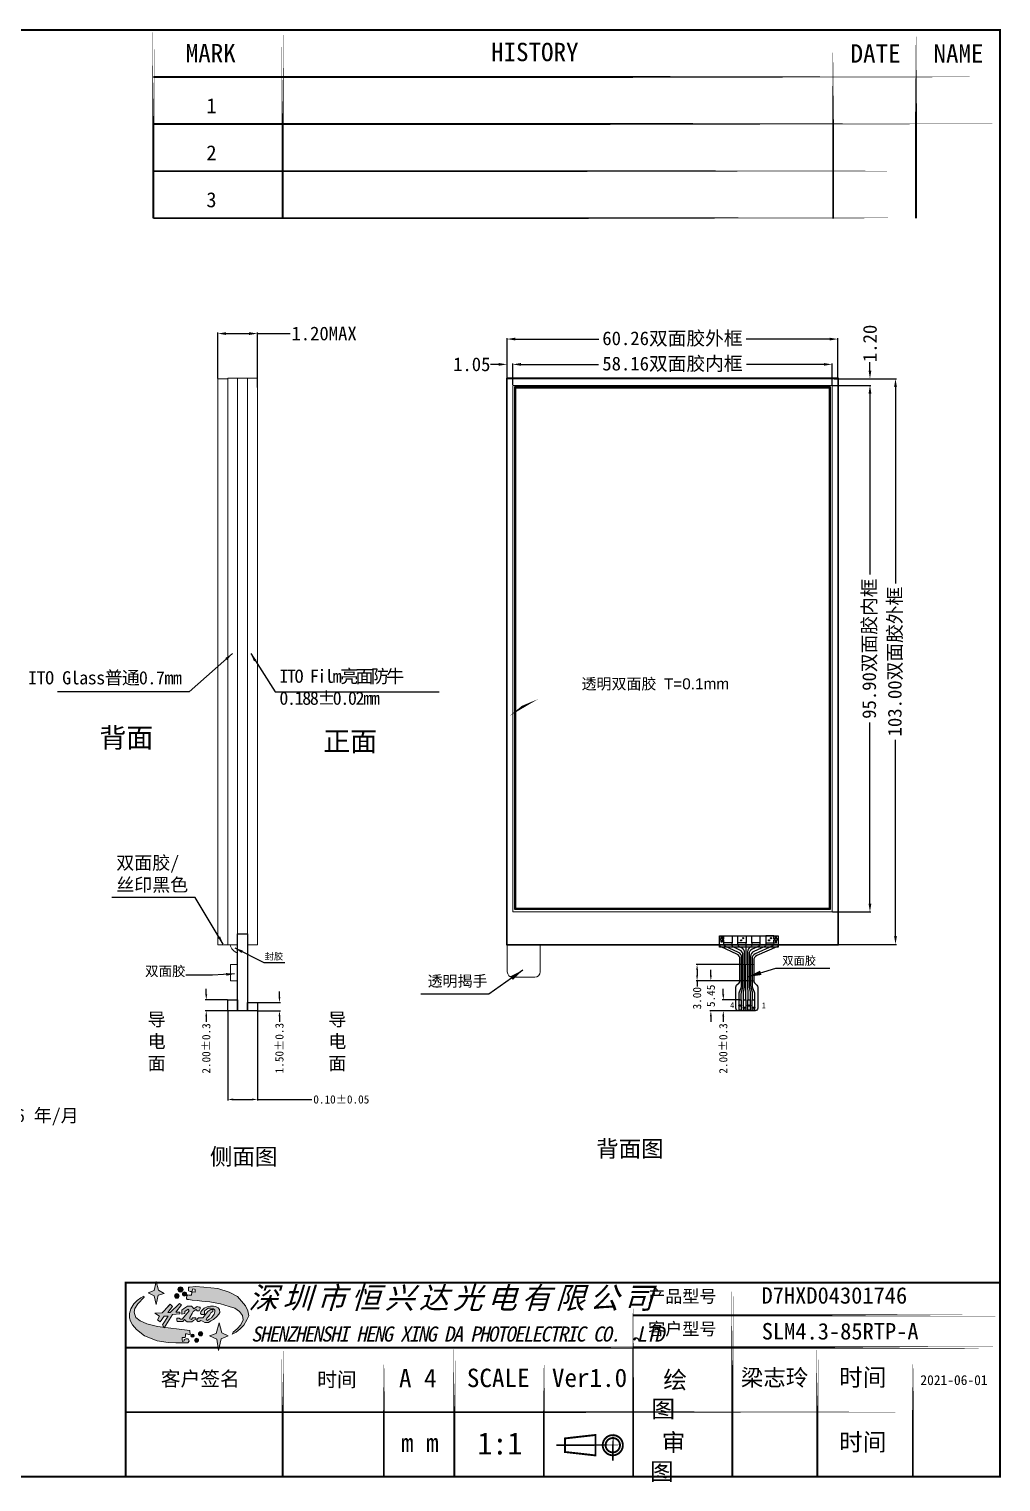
# Model space of a CAD drawing. Header units: millimetres. Extents: x 703 to 1036, y 78 to 342.
# Drawn here: x 858.6 to 1035.6, y 77.8 to 342.3 of the extents above; entities that cross this region are included whole.
import ezdxf
from ezdxf.enums import TextEntityAlignment as Align

# ---------------------------------------------------------------- set-up
doc = ezdxf.new("R2010")
doc.units = ezdxf.units.MM
doc.linetypes.add('DASHED', pattern=[0.75, 0.5, -0.25])
for name, color, linetype in [('acp', 151, 'Continuous'), ('FPC', 56, 'Continuous'), ('ICON', 6, 'Continuous'), ('main', 7, 'Continuous'), ('VA AA', 1, 'DASHED')]:
    doc.layers.add(name, color=color, linetype=linetype)
for name, color, linetype, lineweight in [('DIM', 4, 'Continuous', 13), ('TP外形', 7, 'Continuous', 9), ('双面胶', 2, 'Continuous', 13)]:
    doc.layers.add(name, color=color, linetype=linetype, lineweight=lineweight)
doc.styles.add('0010', font='SimSun.ttf', dxfattribs={"height": 2})
doc.styles.get("Standard").update_dxf_attribs({"font": 'SIMHEI.TTF'})
doc.dimstyles.new('FPC标注', dxfattribs={"dimtxt": 1.5, "dimasz": 1, "dimexe": 0.18, "dimexo": 0.0625, "dimgap": 0.09, "dimtad": 0, "dimzin": 0, "dimdsep": 46, "dimtxsty": 'Standard', "dimcen": 0.09, "dimadec": 0, "dimazin": 0, "dimtfac": 1, "dimtofl": 0, "dimtmove": 0, "dimatfit": 3, "dimfxl": 0, "dimtolj": 1, "dimtzin": 0, "dimarcsym": 0})
doc.dimstyles.new('ISO-25', dxfattribs={"dimtxt": 2.5, "dimasz": 2.5, "dimexe": 1.25, "dimexo": 0.625, "dimtad": 1, "dimtxsty": 'Standard', "dimcen": 2.5, "dimadec": 0, "dimazin": 0, "dimtfac": 1, "dimtmove": 0, "dimatfit": 3, "dimfxl": 0, "dimarcsym": 0})
doc.dimstyles.get("Standard").update_dxf_attribs({"dimtxt": 2.5, "dimasz": 1.5, "dimexe": 0.18, "dimexo": 0.0625, "dimgap": 0.09, "dimtad": 0, "dimzin": 0, "dimdsep": 46, "dimtxsty": 'Standard', "dimcen": 0.09, "dimadec": 0, "dimazin": 0, "dimtfac": 1, "dimtofl": 0, "dimtmove": 0, "dimatfit": 3, "dimfxl": 0, "dimtolj": 1, "dimtzin": 0, "dimarcsym": 0})

# ---------------------------------------------------------------- blocks, each defined once
blk = doc.blocks.new('*D1')
at = {"layer": 'Defpoints', "color": 0}
for p in [(894.79, 163.56), (900.19, 163.56), (900.19, 147.42)]:
    blk.add_point(p, dxfattribs=at)
at = {"layer": 'DIM', "color": 0, "lineweight": -2}
for p, q in [((894.79, 163.5), (894.79, 147.24)), ((900.19, 163.5), (900.19, 147.24)), ((895.79, 147.42), (899.19, 147.42)), ((900.19, 147.42), (910.09, 147.42))]:
    blk.add_line(p, q, dxfattribs=at)
at = {"layer": 'DIM', "color": 0}
for points in [[(895.79, 147.59), (895.79, 147.25), (894.79, 147.42)], [(899.19, 147.59), (899.19, 147.25), (900.19, 147.42)]]:
    blk.add_solid(points, dxfattribs=at)
at = {"layer": 'DIM', "color": 0, "insert": (915.48, 147.42), "char_height": 1.5, "attachment_point": 5}
blk.add_mtext('\\A1;0.10%%P0.05', dxfattribs=at)
blk = doc.blocks.new('*D2')
at = {"layer": 'Defpoints', "color": 0}
for p in [(900.19, 286.89), (892.99, 278.64), (900.19, 277)]:
    blk.add_point(p, dxfattribs=at)
at = {"layer": 'DIM', "color": 0, "lineweight": -2}
for p, q in [((892.99, 278.71), (892.99, 287.07)), ((894.49, 286.89), (898.69, 286.89)), ((900.19, 277.06), (900.19, 287.07)), ((900.19, 286.89), (906.18, 286.89))]:
    blk.add_line(p, q, dxfattribs=at)
at = {"layer": 'DIM', "color": 0}
for points in [[(894.49, 287.14), (894.49, 286.64), (892.99, 286.89)], [(898.69, 287.14), (898.69, 286.64), (900.19, 286.89)]]:
    blk.add_solid(points, dxfattribs=at)
at = {"layer": 'DIM', "color": 0, "insert": (912.34, 286.89), "char_height": 2.5, "attachment_point": 5}
blk.add_mtext('\\A1;1.20MAX', dxfattribs=at)
blk = doc.blocks.new('*D3')
at = {"layer": 'Defpoints', "color": 0}
for p in [(894.79, 165.56), (890.88, 163.56), (894.79, 163.56)]:
    blk.add_point(p, dxfattribs=at)
at = {"layer": 'DIM', "color": 0, "lineweight": -2}
for p, q in [((890.88, 166.56), (890.88, 167.56)), ((894.73, 165.56), (890.7, 165.56)), ((894.73, 163.56), (890.7, 163.56)), ((890.88, 162.56), (890.88, 161.56))]:
    blk.add_line(p, q, dxfattribs=at)
at = {"layer": 'DIM', "color": 0}
for points in [[(890.71, 166.56), (891.05, 166.56), (890.88, 165.56)], [(890.71, 162.56), (891.05, 162.56), (890.88, 163.56)]]:
    blk.add_solid(points, dxfattribs=at)
at = {"layer": 'DIM', "color": 0, "insert": (890.88, 156.71), "char_height": 1.5, "attachment_point": 5, "rotation": 90}
blk.add_mtext('\\A1;2.00%%P0.3', dxfattribs=at)
blk = doc.blocks.new('*D4')
at = {"layer": 'Defpoints', "color": 0}
for p in [(900.19, 165.06), (900.19, 163.56), (904.21, 163.56)]:
    blk.add_point(p, dxfattribs=at)
at = {"layer": 'DIM', "color": 0, "lineweight": -2}
for p, q in [((904.21, 166.06), (904.21, 167.06)), ((900.26, 165.06), (904.39, 165.06)), ((900.26, 163.56), (904.39, 163.56)), ((904.21, 162.56), (904.21, 161.56))]:
    blk.add_line(p, q, dxfattribs=at)
at = {"layer": 'DIM', "color": 0}
for points in [[(904.05, 166.06), (904.38, 166.06), (904.21, 165.06)], [(904.05, 162.56), (904.38, 162.56), (904.21, 163.56)]]:
    blk.add_solid(points, dxfattribs=at)
at = {"layer": 'DIM', "color": 0, "insert": (904.21, 156.77), "char_height": 1.5, "attachment_point": 5, "rotation": 90}
blk.add_mtext('\\A1;1.50%%P0.3', dxfattribs=at)
blk = doc.blocks.new('LOGO')
for points in [[(889.93, 148.26), (889.63, 146.9), (888.7, 146.54), (889.63, 146.08), (889.93, 144.78), (890.25, 146.17), (891.14, 146.42), (890.29, 146.92)], [(888.13, 145.87), (887.16, 144.85), (886.71, 144.13), (886.6, 143.59), (886.71, 143.25), (886.86, 142.79), (887.51, 142.28), (888.53, 141.83), (890.16, 141.44), (895.03, 140.83), (895.08, 140.16), (894.54, 140.29), (894.38, 140.29), (894.38, 140.01), (894.32, 139.73), (894.07, 139.73), (893.86, 139.73), (893.86, 139.43), (893.94, 139.16), (894.17, 139.23), (894.17, 139.44), (894.49, 139.56), (894.81, 139.56), (894.93, 139.21), (894.76, 138.96), (894.29, 138.96), (893.88, 138.93), (892.93, 138.93), (891.77, 138.99), (890.11, 139.25), (888.15, 139.99), (886.93, 140.95), (886.32, 141.7), (886.04, 142.25), (885.88, 142.75), (885.88, 143.41), (886.11, 144.1), (886.55, 144.84), (887.05, 145.36), (887.6, 145.79), (888.05, 146.04)], [(898.07, 145.17), (899.7, 144.84), (901.04, 144.48), (901.87, 144.18), (902.6, 143.69), (903.05, 143.11), (903.14, 142.43), (902.78, 141.67), (902.21, 141.07), (901.6, 140.54), (901.46, 140.27), (902.07, 140.56), (902.67, 141.06), (903.25, 141.64), (903.69, 142.43), (903.98, 143.03), (903.86, 143.82), (903.49, 144.56), (902.28, 145.97), (901.04, 146.62), (899.32, 147.18), (897.18, 147.37), (895.93, 147.5), (895.05, 147.4), (894.85, 147.38), (894.85, 147.16), (894.85, 146.97), (894.85, 146.85), (895.12, 146.71), (895.32, 146.71), (895.38, 146.78), (895.46, 147.02), (895.5, 147.13), (895.77, 147.07), (895.88, 147.04), (895.87, 146.78), (895.87, 146.63), (895.65, 146.66), (895.5, 146.64), (895.32, 146.71), (895.34, 146.5), (895.32, 146.31), (895.28, 146.17), (895.02, 146.17), (894.91, 146.17), (894.76, 146.22), (894.58, 146.05), (894.56, 145.85), (894.56, 145.66), (894.66, 145.54), (894.92, 145.54), (895.42, 145.41), (896.14, 145.39), (896.89, 145.28)], [(892.42, 143.25), (893.54, 143.32), (893.54, 143.62), (892.92, 143.62), (893.76, 144.7), (893.49, 144.9), (892.08, 143.53), (891.71, 143.53), (892.44, 144.46), (892.06, 144.81), (891.36, 144.06), (890.84, 143.49), (889.73, 143.43), (890.46, 142.99), (890.13, 142.45), (890.55, 142.12), (891.13, 143), (891.78, 143), (890.89, 141.66), (891.09, 141.32), (891.21, 141.31)], [(895.05, 142.79), (895.41, 143.41), (895.57, 143.68), (896, 144.01), (896.15, 143.81), (896.45, 143.81), (896.63, 144.11), (896.63, 144.36), (896.45, 144.36), (896.18, 144.46), (895.63, 144.08), (895.44, 144.36), (895.32, 144.52), (894.99, 144.52), (894.71, 144.52), (894.38, 144.29), (894.1, 144.08), (893.84, 143.89), (893.84, 143.57), (893.84, 143.3), (894.28, 143.41), (894.27, 143.7), (894.79, 144.04), (894.94, 143.82), (894.44, 143.21), (893.89, 142.55), (893.63, 142.55), (893.44, 142.7), (893.3, 142.7), (893.09, 142.7), (893.05, 142.41), (893.11, 142.16), (893.33, 142.16), (893.72, 142.16), (893.99, 142.16), (894.25, 142.47), (894.45, 142.3), (894.65, 142.14), (894.9, 142.14), (895.34, 142.14), (895.6, 142.33), (895.94, 142.52), (895.94, 142.74), (895.46, 142.74), (895.28, 142.47), (895.05, 142.61)], [(898.26, 144), (897.81, 143.74), (897.52, 143.37), (897.28, 143.06), (897.04, 142.75), (896.65, 142.75), (896.36, 142.75), (896.24, 142.62), (896.11, 142.48), (896.11, 142.32), (896.25, 142.16), (896.47, 142.16), (896.73, 142.33), (896.99, 142.21), (897.33, 142.05), (897.87, 142.05), (898.25, 142.29), (898.64, 142.51), (899.15, 142.92), (899.43, 143.3), (899.61, 143.55), (899.57, 144), (899.37, 144.23), (898.96, 144.46), (898.63, 144.53), (898.19, 144.53), (897.66, 144.39), (897.21, 144.21), (896.88, 143.83), (896.7, 143.63), (896.66, 143.38), (896.82, 143.22), (897.09, 143.23), (897.27, 143.24), (897.27, 143.57), (897.27, 143.79), (897.57, 144.02), (897.82, 144.21), (898.19, 144.21), (898.62, 144.12), (898.85, 143.88), (898.85, 143.67), (898.75, 143.31), (898.49, 142.95), (898.34, 142.72), (898, 142.52), (897.72, 142.35), (897.52, 142.51), (897.63, 142.68), (897.88, 142.96), (898.09, 143.19), (898.22, 143.51), (898.53, 143.71), (898.53, 143.87), (898.53, 144)], [(899.49, 141.96), (899.07, 140.36), (898.03, 140.02), (899.16, 139.49), (899.41, 137.8), (899.82, 139.57), (900.87, 140.03), (899.88, 140.45)]]:
    blk.add_hatch(color=0).paths.add_polyline_path(points)
h = blk.add_hatch(color=0)
edge = h.paths.add_edge_path()
edge.add_arc((893.07, 146.06), 0.346, 0, 360)
h = blk.add_hatch(color=0)
edge = h.paths.add_edge_path()
edge.add_arc((893.62, 147.04), 0.391, 0, 360)
h = blk.add_hatch(color=0)
edge = h.paths.add_edge_path()
edge.add_arc((894.23, 146.35), 0.321, 0, 360)
h = blk.add_hatch(color=0)
edge = h.paths.add_edge_path()
edge.add_arc((895.47, 140.03), 0.247, 0, 360)
h = blk.add_hatch(color=0)
edge = h.paths.add_edge_path()
edge.add_arc((896.07, 139.34), 0.295, 0, 360)
h = blk.add_hatch(color=0)
edge = h.paths.add_edge_path()
edge.add_arc((896.68, 140.31), 0.319, 0, 360)
at = {"color": 0}
blk.add_line((894.28, 143.41), (893.84, 143.3), dxfattribs=at)
for points in [[(889.93, 148.26), (889.63, 146.9), (888.7, 146.54), (889.63, 146.08), (889.93, 144.78), (890.25, 146.17), (891.14, 146.42), (890.29, 146.92), (889.93, 148.26)], [(888.13, 145.87), (887.16, 144.85), (886.71, 144.13), (886.6, 143.59), (886.71, 143.25), (886.86, 142.79), (887.51, 142.28), (888.53, 141.83), (890.16, 141.44), (895.03, 140.83), (895.08, 140.16), (894.54, 140.29), (894.38, 140.29), (894.38, 140.01), (894.32, 139.73), (894.07, 139.73), (893.86, 139.73), (893.86, 139.43), (893.94, 139.16), (894.17, 139.23), (894.17, 139.44), (894.49, 139.56), (894.81, 139.56), (894.93, 139.21), (894.76, 138.96), (894.29, 138.96), (893.88, 138.93), (892.93, 138.93), (891.77, 138.99), (890.11, 139.25), (888.15, 139.99), (886.93, 140.95), (886.32, 141.7), (886.04, 142.25), (885.88, 142.75), (885.88, 143.41), (886.11, 144.1), (886.55, 144.84), (887.05, 145.36), (887.6, 145.79), (888.05, 146.04), (888.13, 145.87)], [(895.38, 146.78), (895.46, 147.02), (895.5, 147.13), (895.77, 147.07), (895.88, 147.04), (895.87, 146.78), (895.87, 146.63), (895.65, 146.66), (895.5, 146.64), (895.32, 146.71), (895.34, 146.5), (895.32, 146.31), (895.28, 146.17), (895.02, 146.17), (894.91, 146.17), (894.76, 146.22), (894.58, 146.05), (894.56, 145.85), (894.56, 145.66), (894.66, 145.54), (894.92, 145.54), (895.42, 145.41), (896.14, 145.39), (896.89, 145.28), (898.07, 145.17), (899.7, 144.84), (901.04, 144.48), (901.87, 144.18), (902.6, 143.69), (903.05, 143.11), (903.14, 142.43), (902.78, 141.67), (902.21, 141.07), (901.6, 140.54), (901.46, 140.27), (902.07, 140.56), (902.67, 141.06), (903.25, 141.64), (903.69, 142.43), (903.98, 143.03), (903.86, 143.82), (903.49, 144.56), (902.28, 145.97), (901.04, 146.62), (899.32, 147.18), (897.18, 147.37), (895.93, 147.5), (895.05, 147.4), (894.85, 147.38), (894.85, 147.16), (894.85, 146.97), (894.85, 146.85), (895.12, 146.71), (895.32, 146.71), (895.38, 146.78)], [(891.89, 144.62), (890.84, 143.49), (889.73, 143.43), (890.46, 142.99), (890.13, 142.45), (890.55, 142.12), (891.13, 143), (891.78, 143), (890.89, 141.66), (891.15, 141.21), (892.42, 143.25), (893.54, 143.32), (893.54, 143.62), (892.92, 143.62), (893.76, 144.7), (893.49, 144.9), (892.08, 143.53), (891.71, 143.53), (892.44, 144.46), (892.06, 144.81), (891.36, 144.06)], [(894.28, 143.41), (894.27, 143.7), (894.79, 144.04), (894.94, 143.82), (894.44, 143.21), (893.89, 142.55), (893.63, 142.55), (893.44, 142.7), (893.3, 142.7), (893.09, 142.7), (893.05, 142.41), (893.05, 142.41), (893.11, 142.16), (893.33, 142.16), (893.72, 142.16), (893.99, 142.16), (894.25, 142.47), (894.45, 142.3), (894.65, 142.14), (894.9, 142.14), (895.34, 142.14), (895.6, 142.33), (895.94, 142.52), (895.94, 142.74), (895.46, 142.74), (895.28, 142.47), (895.05, 142.61), (895.05, 142.79), (895.41, 143.41), (895.57, 143.68), (896, 144.01), (896.15, 143.81), (896.45, 143.81), (896.63, 144.11), (896.63, 144.36), (896.45, 144.36), (896.18, 144.46), (895.63, 144.08), (895.44, 144.36), (895.32, 144.52), (894.99, 144.52), (894.71, 144.52), (894.38, 144.29), (894.1, 144.08), (893.84, 143.89), (893.84, 143.57), (893.84, 143.3), (893.84, 143.3)], [(898.26, 144), (897.81, 143.74), (897.52, 143.37), (897.28, 143.06), (897.04, 142.75), (897.04, 142.75), (896.65, 142.75), (896.36, 142.75), (896.24, 142.62), (896.11, 142.48), (896.11, 142.32), (896.25, 142.16), (896.47, 142.16), (896.73, 142.33), (896.99, 142.21), (897.33, 142.05), (897.87, 142.05), (898.25, 142.29), (898.64, 142.51), (899.15, 142.92), (899.43, 143.3), (899.61, 143.55), (899.57, 144), (899.37, 144.23), (898.96, 144.46), (898.63, 144.53), (898.19, 144.53), (897.66, 144.39), (897.21, 144.21), (896.88, 143.83), (896.7, 143.63), (896.66, 143.38), (896.82, 143.22), (897.09, 143.23), (897.27, 143.24), (897.27, 143.57), (897.27, 143.79), (897.57, 144.02), (897.82, 144.21), (898.19, 144.21), (898.62, 144.12), (898.85, 143.88), (898.85, 143.67), (898.75, 143.31), (898.49, 142.95), (898.34, 142.72), (898, 142.52), (897.72, 142.35), (897.52, 142.51), (897.63, 142.68), (897.88, 142.96), (898.09, 143.19), (898.22, 143.51), (898.53, 143.71), (898.53, 143.87), (898.53, 144), (898.26, 144)], [(899.49, 141.96), (899.07, 140.36), (898.03, 140.02), (899.16, 139.49), (899.41, 137.8), (899.82, 139.57), (900.87, 140.03), (899.88, 140.45), (899.49, 141.96)]]:
    blk.add_lwpolyline(points, dxfattribs=at)
for centre, radius in [((893.07, 146.06), 0.346), ((893.62, 147.04), 0.391), ((894.23, 146.35), 0.321), ((895.47, 140.03), 0.247), ((896.07, 139.34), 0.295), ((896.68, 140.31), 0.319)]:
    blk.add_circle(centre, radius, dxfattribs=at)
blk = doc.blocks.new('图文框')
at = {"const_width": 0.286}
for points in [[(720.65, 324.49), (997.3, 324.49), (997.3, 104.94), (720.65, 104.94), (720.65, 324.49)], [(868.79, 324.49), (868.79, 295.93)], [(888.4, 324.49), (888.4, 295.93)], [(971.98, 324.49), (971.98, 295.93)], [(984.54, 324.49), (984.54, 295.93)], [(997.3, 317.35), (868.79, 317.35)], [(997.3, 310.21), (868.79, 310.21)], [(997.3, 303.07), (868.79, 303.07)], [(997.3, 295.93), (868.79, 295.93)], [(997.3, 104.94), (864.59, 104.94), (864.59, 134.39), (997.3, 134.39), (997.3, 104.94)], [(941.61, 134.39), (941.61, 104.94)], [(956.67, 134.39), (956.67, 104.94)], [(997.3, 129.45), (941.61, 129.45)], [(997.3, 124.54), (864.59, 124.54)], [(888.4, 124.54), (888.4, 104.94)], [(903.77, 124.54), (903.77, 104.94)], [(914.48, 124.54), (914.48, 104.94)], [(928.05, 124.54), (928.05, 104.94)], [(997.3, 124.57), (941.61, 124.57)], [(969.58, 124.57), (969.58, 104.94)], [(984.07, 124.57), (984.07, 104.94)], [(997.3, 114.75), (864.59, 114.75)], [(935.89, 111.28), (931.25, 110.76), (931.25, 108.7), (935.89, 108.18)], [(938.52, 112.06), (938.52, 107.4)], [(941.11, 109.73), (929.96, 109.73)], [(997.3, 104.94), (868.79, 104.94)]]:
    blk.add_lwpolyline(points, close=True, dxfattribs=at)
for points in [[(997.3, 324.49), (868.79, 324.49)], [(997.3, 310.21), (997.3, 324.49)]]:
    blk.add_lwpolyline(points, close=True)
for points in [[(940.05, 109.73, -1), (936.99, 109.73, -1)], [(939.61, 109.73, -1), (937.43, 109.73, -1)]]:
    blk.add_lwpolyline(points, format="xyb", close=True, dxfattribs=at)
at = {"layer": 'DIM'}
blk.add_blockref('LOGO', (-20.73, -13.68), dxfattribs=at)
for s, height, p in [('MARK', 2.789, (877.49, 320.98)), ('HISTORY', 2.789, (926.68, 321.15)), ('DATE', 2.789, (978.41, 320.93)), ('NAME', 2.789, (991, 320.93)), ('1', 2.28, (877.6, 312.99)), ('2', 2.28, (877.6, 305.85)), ('3', 2.28, (877.6, 298.71)), ('A 4', 2.798, (908.92, 119.91)), ('SCALE', 2.798, (921.13, 119.94)), ('Ver1.0', 2.798, (934.99, 119.94)), ('m m', 2.798, (909.22, 110.11)), ('1:1', 3.357, (921.38, 109.97))]:
    blk.add_text(s, height=height).set_placement(p, align=Align.MIDDLE)
at = {"attachment_point": 1}
for s, insert, char_height, width in [('\\pi-9.9,l9.9,t9.9;{\\fKaiTi_GB2312|b1|i0|c134|p49;\\Q17;\\T1.15;深圳市恒兴达光电有限公司}', (883.21, 133.74), 3.3, 139.5902), ('{\\fSimHei|b0|i0|c134|p2;产品型号}', (943.89, 133.27), 1.9008, 13.8215), ('{\\C0;D7HXD04301746}', (961.1, 133.71), 2.5, 30.5418), ('{\\fSimHei|b0|i0|c134|p2;客户型号}', (943.89, 128.33), 1.9008, 13.8215), ('{\\C0;SLM4.3-85RTP-A}', (961.13, 128.27), 2.5, 30.5418), ('{\\f@SimHei|b0|i0|c134|p49;\\Q13;\\T0.75;\\C0;SHENZHENSHI HENG XING DA PHOTOELECTRIC CO.，LTD}', (883.62, 127.75), 2.3, 93.7363), ('{\\fSimHei|b0|i0|c134|p2;^I绘图}', (944.39, 120.96), 2.64, 8.1545), ('{\\C0;梁志玲}', (957.96, 121.24), 2.5, 17.977), ('{\\fSimSun|b0|i0|c134|p54;时间}', (972.86, 121.35), 2.64, 8.1545), ('{\\fSimHei|b0|i0|c134|p2;客户签名}', (869.9, 120.91), 2.2, 13.8215), ('{\\fSimHei|b0|i0|c134|p2;时间}', (893.65, 120.8), 2.2, 13.8215), ('{\\C0;2021-06-01}', (985.21, 120.36), 1.5, 7.9947), ('^I{\\fSimHei|b0|i0|c134|p2;审图}', (944.15, 111.48), 2.64, 8.1545), ('{\\fSimSun|b0|i0|c134|p54;时间}', (972.86, 111.53), 2.64, 8.1545)]:
    blk.add_mtext(s, dxfattribs=dict(at, insert=insert, char_height=char_height, width=width))
blk = doc.blocks.new('*D24')
at = {"layer": 'Defpoints', "color": 0}
for p in [(1005.93, 285.89), (945.67, 278.66), (1005.93, 278.66)]:
    blk.add_point(p, dxfattribs=at)
at = {"layer": 'DIM', "color": 0, "lineweight": -2}
for p, q in [((945.67, 278.73), (945.67, 286.07)), ((947.17, 285.89), (962.36, 285.89)), ((1004.43, 285.89), (989.23, 285.89)), ((1005.93, 278.73), (1005.93, 286.07))]:
    blk.add_line(p, q, dxfattribs=at)
at = {"layer": 'DIM', "color": 0}
for points in [[(947.17, 286.14), (947.17, 285.64), (945.67, 285.89)], [(1004.43, 286.14), (1004.43, 285.64), (1005.93, 285.89)]]:
    blk.add_solid(points, dxfattribs=at)
at = {"layer": 'DIM', "color": 0, "insert": (975.8, 285.89), "char_height": 2.5, "attachment_point": 5}
blk.add_mtext('\\A1;{\\C4;60.26}双面胶外框', dxfattribs=at)
blk = doc.blocks.new('*D25')
at = {"layer": 'Defpoints', "color": 0}
for p in [(1004.88, 281.28), (946.72, 277.46), (1004.88, 277.46)]:
    blk.add_point(p, dxfattribs=at)
at = {"layer": 'DIM', "color": 0, "lineweight": -2}
for p, q in [((946.72, 277.53), (946.72, 281.46)), ((948.22, 281.28), (962.33, 281.28)), ((1003.38, 281.28), (989.26, 281.28)), ((1004.88, 277.53), (1004.88, 281.46))]:
    blk.add_line(p, q, dxfattribs=at)
at = {"layer": 'DIM', "color": 0}
for points in [[(948.22, 281.53), (948.22, 281.03), (946.72, 281.28)], [(1003.38, 281.53), (1003.38, 281.03), (1004.88, 281.28)]]:
    blk.add_solid(points, dxfattribs=at)
at = {"layer": 'DIM', "color": 0, "insert": (975.8, 281.28), "char_height": 2.5, "attachment_point": 5}
blk.add_mtext('\\A1;58.16双面胶内框', dxfattribs=at)
blk = doc.blocks.new('*D26')
at = {"layer": 'Defpoints', "color": 0}
for p in [(1004.88, 277.46), (1011.77, 277.46), (1004.88, 181.56)]:
    blk.add_point(p, dxfattribs=at)
at = {"layer": 'DIM', "color": 0, "lineweight": -2}
for p, q in [((1004.94, 277.46), (1011.95, 277.46)), ((1011.77, 275.96), (1011.77, 242.99)), ((1011.77, 183.06), (1011.77, 216.04)), ((1004.94, 181.56), (1011.95, 181.56))]:
    blk.add_line(p, q, dxfattribs=at)
at = {"layer": 'DIM', "color": 0}
for points in [[(1011.52, 275.96), (1012.02, 275.96), (1011.77, 277.46)], [(1011.52, 183.06), (1012.02, 183.06), (1011.77, 181.56)]]:
    blk.add_solid(points, dxfattribs=at)
at = {"layer": 'DIM', "color": 0, "insert": (1011.77, 229.51), "char_height": 2.5, "attachment_point": 5, "rotation": 90}
blk.add_mtext('\\A1;95.90双面胶内框', dxfattribs=at)
blk = doc.blocks.new('*D27')
at = {"layer": 'Defpoints', "color": 0}
for p in [(1005.93, 278.66), (1016.43, 278.66), (1005.93, 175.66)]:
    blk.add_point(p, dxfattribs=at)
at = {"layer": 'DIM', "color": 0, "lineweight": -2}
for p, q in [((1005.99, 278.66), (1016.61, 278.66)), ((1016.43, 277.16), (1016.43, 241.4)), ((1016.43, 177.16), (1016.43, 212.93)), ((1005.99, 175.66), (1016.61, 175.66))]:
    blk.add_line(p, q, dxfattribs=at)
at = {"layer": 'DIM', "color": 0}
for points in [[(1016.18, 277.16), (1016.68, 277.16), (1016.43, 278.66)], [(1016.18, 177.16), (1016.68, 177.16), (1016.43, 175.66)]]:
    blk.add_solid(points, dxfattribs=at)
at = {"layer": 'DIM', "color": 0, "insert": (1016.43, 227.16), "char_height": 2.5, "attachment_point": 5, "rotation": 90}
blk.add_mtext('\\A1;103.00双面胶外框', dxfattribs=at)
blk = doc.blocks.new('*D28')
at = {"layer": 'Defpoints', "color": 0}
for p in [(1005.18, 278.66), (1011.78, 278.66), (1004.88, 277.46)]:
    blk.add_point(p, dxfattribs=at)
at = {"layer": 'DIM', "color": 0, "lineweight": -2}
for p, q in [((1011.78, 280.16), (1011.78, 281.66)), ((1005.24, 278.66), (1011.96, 278.66)), ((1004.94, 277.46), (1011.96, 277.46)), ((1011.78, 275.96), (1011.78, 274.46))]:
    blk.add_line(p, q, dxfattribs=at)
at = {"layer": 'DIM', "color": 0}
for points in [[(1011.53, 280.16), (1012.03, 280.16), (1011.78, 278.66)], [(1011.53, 275.96), (1012.03, 275.96), (1011.78, 277.46)]]:
    blk.add_solid(points, dxfattribs=at)
at = {"layer": 'DIM', "color": 0, "insert": (1011.78, 285.1), "char_height": 2.5, "attachment_point": 5, "rotation": 90}
blk.add_mtext('\\A1;1.20', dxfattribs=at)
blk = doc.blocks.new('*D29')
at = {"layer": 'Defpoints', "color": 0}
for p in [(945.67, 281.28), (945.67, 278.66), (946.72, 277.46)]:
    blk.add_point(p, dxfattribs=at)
at = {"layer": 'DIM', "color": 0, "lineweight": -2}
for p, q in [((944.17, 281.28), (942.67, 281.28)), ((945.67, 278.73), (945.67, 281.46)), ((946.72, 277.53), (946.72, 281.46)), ((948.22, 281.28), (949.72, 281.28))]:
    blk.add_line(p, q, dxfattribs=at)
at = {"layer": 'DIM', "color": 0}
for points in [[(944.17, 281.53), (944.17, 281.03), (945.67, 281.28)], [(948.22, 281.53), (948.22, 281.03), (946.72, 281.28)]]:
    blk.add_solid(points, dxfattribs=at)
at = {"layer": 'DIM', "color": 0, "insert": (939.24, 281.28), "char_height": 2.5, "attachment_point": 5}
blk.add_mtext('\\A1;1.05', dxfattribs=at)
blk = doc.blocks.new('*D35')
at = {"layer": 'Defpoints', "color": 0, "linetype": 'ByBlock'}
for p in [(988.15, 165.56), (985.06, 163.56), (988.15, 163.56)]:
    blk.add_point(p, dxfattribs=at)
at = {"layer": 'DIM', "color": 0, "linetype": 'ByBlock', "lineweight": -2}
for p, q in [((985.06, 166.56), (985.06, 167.56)), ((988.08, 165.56), (984.88, 165.56)), ((988.08, 163.56), (984.88, 163.56)), ((985.06, 162.56), (985.06, 161.56))]:
    blk.add_line(p, q, dxfattribs=at)
at = {"layer": 'DIM', "color": 0, "linetype": 'ByBlock'}
for points in [[(984.89, 166.56), (985.23, 166.56), (985.06, 165.56)], [(984.89, 162.56), (985.23, 162.56), (985.06, 163.56)]]:
    blk.add_solid(points, dxfattribs=at)
at = {"layer": 'DIM', "color": 0, "linetype": 'ByBlock', "insert": (985.06, 156.71), "char_height": 1.5, "attachment_point": 5, "rotation": 90}
blk.add_mtext('\\A1;2.00%%P0.3', dxfattribs=at)
blk = doc.blocks.new('*D36')
at = {"layer": 'Defpoints', "color": 0, "linetype": 'ByBlock'}
for p in [(989.5, 169.02), (982.79, 163.56), (989.5, 163.56)]:
    blk.add_point(p, dxfattribs=at)
at = {"layer": 'DIM', "color": 0, "linetype": 'ByBlock', "lineweight": -2}
for p, q in [((982.79, 170.02), (982.79, 171.02)), ((989.43, 169.02), (982.61, 169.02)), ((989.43, 163.56), (982.61, 163.56)), ((982.79, 162.56), (982.79, 161.56))]:
    blk.add_line(p, q, dxfattribs=at)
at = {"layer": 'DIM', "color": 0, "linetype": 'ByBlock'}
for points in [[(982.63, 170.02), (982.96, 170.02), (982.79, 169.02)], [(982.63, 162.56), (982.96, 162.56), (982.79, 163.56)]]:
    blk.add_solid(points, dxfattribs=at)
at = {"layer": 'DIM', "color": 0, "linetype": 'ByBlock', "insert": (982.79, 166.29), "char_height": 1.5, "attachment_point": 5, "rotation": 90}
blk.add_mtext('\\A1;5.45', dxfattribs=at)
blk = doc.blocks.new('*D37')
at = {"layer": 'Defpoints', "color": 0, "linetype": 'ByBlock'}
for p in [(988.65, 172.02), (980.29, 169.02), (988.65, 169.02)]:
    blk.add_point(p, dxfattribs=at)
at = {"layer": 'DIM', "color": 0, "linetype": 'ByBlock', "lineweight": -2}
for p, q in [((988.58, 172.02), (980.11, 172.02)), ((980.29, 171.02), (980.29, 170.02)), ((988.58, 169.02), (980.11, 169.02)), ((980.29, 169.02), (980.29, 168.02))]:
    blk.add_line(p, q, dxfattribs=at)
at = {"layer": 'DIM', "color": 0, "linetype": 'ByBlock'}
for points in [[(980.12, 171.02), (980.45, 171.02), (980.29, 172.02)], [(980.12, 170.02), (980.45, 170.02), (980.29, 169.02)]]:
    blk.add_solid(points, dxfattribs=at)
at = {"layer": 'DIM', "color": 0, "linetype": 'ByBlock', "insert": (980.29, 165.86), "char_height": 1.5, "attachment_point": 5, "rotation": 90}
blk.add_mtext('\\A1;3.00', dxfattribs=at)

msp = doc.modelspace()

# ---------------------------------------------------------------- linework, layer by layer
at = {"layer": 'acp'}
msp.add_lwpolyline([(995.082, 177.215), (995.082, 175.165), (984.362, 175.165), (984.362, 177.215)], close=True, dxfattribs=at)
at = {"layer": 'DIM'}
msp.add_lwpolyline([(946.128, 217.258, 0, 0.6, 0), (949.314, 219.492, 0, 0, 0), (953.84, 221.391, 0, 0, 0), (958.65, 222.31, 0, 0, 0)], format="xyseb", dxfattribs=at)
at = {"layer": 'FPC'}
for p, q in [((994.582, 176.69), (994.582, 177.215)), ((994.582, 175.968), (994.582, 176.49)), ((994.582, 175.968), (994.782, 175.968)), ((994.782, 176.69), (994.782, 177.215)), ((994.782, 175.968), (994.782, 176.49))]:
    msp.add_line(p, q, dxfattribs=at)
for points in [[(896.593, 173.855), (896.593, 177.605), (898.393, 177.605), (898.393, 172.043)], [(994.582, 176.69), (994.282, 176.69), (994.282, 177.215), (992.782, 177.215), (992.782, 175.968), (994.282, 175.968), (994.282, 176.49), (994.582, 176.49)], [(994.782, 176.49), (995.082, 176.49), (995.082, 176.69), (994.782, 176.69)], [(898.393, 172.043), (898.393, 163.565), (896.593, 163.565), (896.593, 173.855)]]:
    msp.add_lwpolyline(points, dxfattribs=at)
for points in [[(984.362, 175.65), (984.362, 177.215), (995.082, 177.215), (995.082, 175.65, -0.2931854), (994.791, 175.196), (991.179, 173.631, 0.2931854), (990.596, 172.722), (990.596, 169.019, 0.1989124), (990.742, 168.666), (991.199, 168.209, -0.1989124), (991.346, 167.855), (991.346, 164.065, -0.4142136), (990.846, 163.565), (987.846, 163.565, -0.4142136), (987.346, 164.065), (987.346, 167.855, -0.1989124), (987.492, 168.209), (987.949, 168.666, 0.1989124), (988.096, 169.019), (988.096, 172.976, 0.2931854), (987.512, 173.885), (984.654, 175.196, -0.2931854)], [(987.946, 164.665), (987.946, 165.565), (988.346, 165.565), (988.346, 164.665, -0.3333333), (988.346, 164.365), (988.346, 163.565), (987.946, 163.565), (987.946, 164.365, -0.3333333)], [(989.146, 163.965), (989.146, 163.565), (988.746, 163.565), (988.746, 163.965, -0.3333333), (988.746, 164.265), (988.746, 165.565), (989.146, 165.565), (989.146, 164.265, -0.3333333)], [(989.546, 164.665), (989.546, 165.565), (989.946, 165.565), (989.946, 164.665, -0.3333333), (989.946, 164.365), (989.946, 163.565), (989.546, 163.565), (989.546, 164.365, -0.3333333)], [(990.746, 163.965), (990.746, 163.565), (990.346, 163.565), (990.346, 163.965, -0.3333333), (990.346, 164.265), (990.346, 165.565), (990.746, 165.565), (990.746, 164.265, -0.3333333)]]:
    msp.add_lwpolyline(points, format="xyb", close=True, dxfattribs=at)
for points in [[(986.662, 175.965), (985.162, 175.965), (985.162, 176.49), (984.862, 176.49), (984.862, 176.065), (984.662, 176.065), (984.662, 176.49), (984.362, 176.49), (984.362, 176.69), (984.662, 176.69), (984.662, 177.215), (984.862, 177.215), (984.862, 176.69), (985.162, 176.69), (985.162, 177.215), (986.662, 177.215)], [(989.202, 175.965), (987.702, 175.965), (987.702, 177.215), (989.202, 177.215)], [(991.742, 175.965), (990.242, 175.965), (990.242, 177.215), (991.742, 177.215)], [(894.793, 165.565), (896.593, 165.565), (896.593, 163.565), (894.793, 163.565)], [(898.393, 165.065), (900.193, 165.065), (900.193, 163.565), (898.393, 163.565)]]:
    msp.add_lwpolyline(points, close=True, dxfattribs=at)
for points in [[(987.946, 165.565), (987.946, 166.662, -0.0991634), (988.023, 167.047), (988.318, 167.756, 0.0991634), (988.396, 168.141), (988.396, 173.288, 0.2931854), (987.812, 174.197), (985.337, 175.333, -0.2931854), (985.162, 175.605), (985.162, 175.965)], [(988.346, 165.565), (988.346, 166.727, -0.0674032), (988.382, 166.993), (988.61, 167.819, 0.0674032), (988.646, 168.085), (988.646, 173.724, 0.2931854), (988.062, 174.633), (986.837, 175.195, -0.2931854), (986.662, 175.467), (986.662, 175.965)], [(988.746, 165.565), (988.746, 166.771, -0.0455069), (988.762, 166.952), (988.929, 167.86, 0.0455069), (988.946, 168.041), (988.946, 174.136, 0.2931854), (988.362, 175.045), (987.877, 175.268, -0.2931854), (987.702, 175.54), (987.702, 175.965)], [(989.146, 165.565), (989.146, 166.839, -0.0114884), (989.147, 166.885), (989.195, 167.927, 0.0114884), (989.196, 167.972), (989.203, 175.965)], [(990.242, 175.965), (990.242, 175.494, -0.2905971), (990.07, 175.223, 0.2905971), (989.496, 174.318), (989.496, 167.981, 0.0113935), (989.497, 167.936), (989.545, 166.885, -0.0113935), (989.546, 166.839), (989.546, 165.565)], [(991.742, 175.965), (991.742, 175.632, -0.2931854), (991.567, 175.36), (990.329, 174.791, 0.2931854), (989.746, 173.882), (989.746, 168.041, 0.0455069), (989.762, 167.86), (989.929, 166.952, -0.0455069), (989.946, 166.771), (989.946, 165.565)], [(992.782, 175.968), (992.782, 175.559, -0.2931854), (992.607, 175.286), (990.629, 174.379, 0.2931854), (990.046, 173.47), (990.046, 168.101, 0.0663456), (990.08, 167.839), (990.311, 166.991, -0.0663456), (990.346, 166.729), (990.346, 165.565)], [(994.282, 175.968), (994.282, 175.697, -0.2931854), (994.107, 175.424), (990.879, 173.943, 0.2931854), (990.296, 173.035), (990.296, 168.148, 0.0984141), (990.372, 167.766), (990.67, 167.046, -0.0984141), (990.746, 166.663), (990.746, 165.565)]]:
    msp.add_lwpolyline(points, format="xyb", dxfattribs=at)
for centre, radius in [((988.302, 176.394), 0.1), ((988.661, 176.785), 0.1), ((993.382, 176.394), 0.1), ((993.741, 176.785), 0.1), ((988.146, 164.515), 0.125), ((988.946, 164.115), 0.125), ((989.746, 164.515), 0.125), ((990.546, 164.115), 0.125)]:
    msp.add_circle(centre, radius, dxfattribs=at)
for centre in [(988.146, 163.565), (988.946, 163.565), (989.746, 163.565), (990.546, 163.565)]:
    msp.add_arc(centre, 0.125, 0, 180, dxfattribs=at)
at = {"layer": 'ICON', "linetype": 'ByBlock'}
msp.add_lwpolyline([(1004.376, 276.965), (947.216, 276.965), (947.216, 182.265), (1004.376, 182.265)], close=True, dxfattribs=at)
at = {"layer": 'main'}
msp.add_lwpolyline([(1006.026, 278.765), (945.566, 278.765), (945.566, 175.565), (1006.026, 175.565)], close=True, dxfattribs=at)
at = {"layer": 'TP外形', "color": 7}
for p, q in [((892.993, 278.645), (894.793, 278.645)), ((892.993, 278.645), (892.993, 205.563)), ((894.793, 278.765), (894.793, 205.563)), ((900.193, 278.765), (894.793, 278.765)), ((900.193, 278.765), (900.193, 205.563)), ((892.993, 205.563), (892.993, 175.565)), ((894.793, 205.563), (894.793, 175.565)), ((900.193, 205.563), (900.193, 175.565))]:
    msp.add_line(p, q, dxfattribs=at)
at = {"layer": 'TP外形'}
for p, q in [((896.593, 278.765), (896.593, 205.563)), ((898.393, 278.765), (898.393, 205.563)), ((896.593, 205.563), (896.593, 175.565)), ((898.393, 205.563), (898.393, 175.565)), ((894.793, 175.565), (896.593, 175.565)), ((898.393, 175.565), (900.193, 175.565))]:
    msp.add_line(p, q, dxfattribs=at)
at = {"layer": 'TP外形', "color": 7}
msp.add_arc((897.493, 176.259), 2.385, 196.93113, 247.834, dxfattribs=at)
at = {"layer": 'VA AA', "linetype": 'ByBlock'}
msp.add_lwpolyline([(1004.576, 277.165), (947.016, 277.165), (947.016, 182.065), (1004.576, 182.065)], close=True, dxfattribs=at)
at = {"layer": '双面胶'}
msp.add_line((894.793, 175.565), (892.993, 175.565), dxfattribs=at)
at = {"layer": '双面胶', "linetype": 'Continuous'}
for p, q in [((945.716, 175.665), (945.716, 170.665)), ((951.716, 170.665), (951.716, 175.665)), ((946.716, 169.665), (950.716, 169.665))]:
    msp.add_line(p, q, dxfattribs=at)
for points in [[(1005.926, 278.665), (945.666, 278.665), (945.666, 175.665), (1005.926, 175.665)], [(1004.876, 277.465), (946.716, 277.465), (946.716, 181.565), (1004.876, 181.565)]]:
    msp.add_lwpolyline(points, close=True, dxfattribs=at)
at = {"layer": '双面胶'}
msp.add_lwpolyline([(895.282, 172.019), (896.593, 172.019), (896.593, 169.019), (895.282, 169.019)], close=True, dxfattribs=at)
at = {"layer": '双面胶', "color": 3}
msp.add_lwpolyline([(990.596, 172.019), (988.096, 172.019), (988.096, 169.019), (990.596, 169.019)], close=True, dxfattribs=at)
at = {"layer": '双面胶', "linetype": 'Continuous'}
for centre, start, end in [((946.716, 170.665), 180, 270), ((950.716, 170.665), 270, 0)]:
    msp.add_arc(centre, 1, start, end, dxfattribs=at)

# ---------------------------------------------------------------- block references
at = {"color": 0, "xscale": 1.199999999999989, "yscale": 1.200000000000003, "zscale": 1.2}
msp.add_blockref('图文框', (-161.293, -47.214), dxfattribs=at)

# ---------------------------------------------------------------- texts
at = {"color": 4, "insert": (874.491, 191.723), "char_height": 2.4, "width": 14.60183, "attachment_point": 1}
msp.add_mtext('双面胶/丝印黑色', dxfattribs=at)
at = {"layer": 'DIM', "attachment_point": 1}
for s, insert, char_height, width in [('{\\T0.95;ITO Glass普通0.7mm}', (858.43, 225.411), 2.4, 46.07413), ('{\\T0.8;ITO Film亮面防牛\\P0.188%%P0.02mm}', (904.198, 225.695), 2.4, 47.28472), ('双面胶', (995.815, 173.433), 1.5, 12.31375), ('FPC丝印字符：HXD04301746 年/月', (818.602, 145.715), 2.4, 58.09736)]:
    msp.add_mtext(s, dxfattribs=dict(at, insert=insert, char_height=char_height, width=width))
at = {"layer": 'DIM', "insert": (959.242, 224.112), "char_height": 2, "width": 43.39556, "attachment_point": 1, "style": '0010'}
msp.add_mtext('透明双面胶 {\\fArial|b0|i0|c0|p32;T=0.1mm }', dxfattribs=at)
at = {"layer": 'DIM', "linetype": 'Continuous', "lineweight": 0, "insert": (901.53, 174.056), "char_height": 1.2, "width": 10.86882, "attachment_point": 1}
msp.add_mtext('封胶', dxfattribs=at)
at = {"layer": 'DIM', "color": 7, "char_height": 2.4, "width": 4.17261, "attachment_point": 1}
for insert in [(880.205, 163.203), (913.12, 163.203)]:
    msp.add_mtext('导电面', dxfattribs=dict(at, insert=insert))
at = {"layer": 'FPC'}
for s, p in [('4', (986.307, 164.061)), ('4', (986.307, 164.061)), ('1', (992.063, 164.018)), ('1', (992.063, 164.018))]:
    msp.add_text(s, height=1.05, dxfattribs=at).set_placement(p)
at = {"layer": 'TP外形', "ltscale": 0.1, "char_height": 3.6, "attachment_point": 1}
for s, insert, width in [('背面', (871.415, 215.101), 91.51065), ('正面', (912.193, 214.449), 27.2599)]:
    msp.add_mtext(s, dxfattribs=dict(at, insert=insert, width=width))
at = {"layer": 'TP外形', "char_height": 3, "width": 36.56715, "attachment_point": 1}
for s, insert in [('背面图', (961.918, 139.941)), ('侧面图', (891.56, 138.516))]:
    msp.add_mtext(s, dxfattribs=dict(at, insert=insert))
at = {"layer": '双面胶', "linetype": 'Continuous', "lineweight": 0, "insert": (883.415, 171.689), "char_height": 1.8, "width": 21.55725, "attachment_point": 2}
msp.add_mtext('双面胶', dxfattribs=at)
at = {"layer": '双面胶', "color": 2, "linetype": 'Continuous', "insert": (931.196, 169.99), "char_height": 2, "width": 12.28741, "attachment_point": 1}
msp.add_mtext('透明揭手', dxfattribs=at)

# ---------------------------------------------------------------- dimensions: what is measured, and where the dimension line sits
at = {"layer": 'DIM'}
for base, p1, p2, text, dimstyle, picture, middle in [((900.193, 286.895), (892.993, 278.645), (900.193, 277), '1.20MAX', 'Standard', '*D2', (912.342, 286.895)), ((900.193, 147.42), (894.793, 163.565), (900.193, 163.565), '0.10%%P0.05', 'FPC标注', '*D1', (915.484, 147.42))]:
    dim = msp.add_linear_dim(base=base, p1=p1, p2=p2, text=text, dimstyle=dimstyle, dxfattribs=at)
    dim.commit()
    dim.dimension.update_dxf_attribs({"geometry": picture, "text_midpoint": middle, "dimtype": 160})
dim = msp.add_linear_dim(base=(1011.779, 278.665), p1=(1004.876, 277.465), p2=(1005.176, 278.665), angle=90, dimstyle='Standard', dxfattribs=at)
dim.commit()
dim.dimension.update_dxf_attribs({"geometry": '*D28', "text_midpoint": (1011.779, 285.104)})
for base, p1, p2, text, picture, middle in [((1005.926, 285.889), (945.666, 278.665), (1005.926, 278.665), '{\\C4;<>}双面胶外框', '*D24', (975.796, 285.889)), ((1004.876, 281.282), (946.716, 277.465), (1004.876, 277.465), '<>双面胶内框', '*D25', (975.796, 281.282))]:
    dim = msp.add_linear_dim(base=base, p1=p1, p2=p2, text=text, dimstyle='Standard', dxfattribs=at)
    dim.commit()
    dim.dimension.update_dxf_attribs({"geometry": picture, "text_midpoint": middle})
dim = msp.add_linear_dim(base=(945.666, 281.282), p1=(946.716, 277.465), p2=(945.666, 278.665), dimstyle='Standard', dxfattribs=at)
dim.commit()
dim.dimension.update_dxf_attribs({"geometry": '*D29', "text_midpoint": (939.24, 281.282)})
for base, p1, p2, text, dimstyle, picture, middle in [((1016.426, 278.665), (1005.926, 175.665), (1005.926, 278.665), '<>双面胶外框', 'Standard', '*D27', (1016.426, 227.165)), ((1011.771, 277.465), (1004.876, 181.565), (1004.876, 277.465), '<>双面胶内框', 'Standard', '*D26', (1011.771, 229.515)), ((890.88, 163.565), (894.793, 165.565), (894.793, 163.565), '<>%%P0.3', 'FPC标注', '*D3', (890.88, 156.709)), ((904.214, 163.565), (900.193, 165.065), (900.193, 163.565), '<>%%P0.3', 'FPC标注', '*D4', (904.214, 156.772))]:
    dim = msp.add_linear_dim(base=base, p1=p1, p2=p2, angle=90, text=text, dimstyle=dimstyle, dxfattribs=at)
    dim.commit()
    dim.dimension.update_dxf_attribs({"geometry": picture, "text_midpoint": middle})
at = {"layer": 'DIM', "linetype": 'ByBlock'}
for base, p1, p2, picture, middle in [((980.287, 169.019), (988.646, 172.019), (988.646, 169.019), '*D37', (980.287, 165.865)), ((982.794, 163.565), (989.496, 169.019), (989.496, 163.565), '*D36', (982.794, 166.292))]:
    dim = msp.add_linear_dim(base=base, p1=p1, p2=p2, angle=90, dimstyle='FPC标注', dxfattribs=at)
    dim.commit()
    dim.dimension.update_dxf_attribs({"geometry": picture, "text_midpoint": middle})
dim = msp.add_linear_dim(base=(985.061, 163.565), p1=(988.146, 165.565), p2=(988.146, 163.565), angle=90, text='<>%%P0.3', dimstyle='FPC标注', dxfattribs=at)
dim.commit()
dim.dimension.update_dxf_attribs({"geometry": '*D35', "text_midpoint": (985.061, 156.709)})

# ---------------------------------------------------------------- leaders
at = {"layer": 'DIM'}
for points, dimstyle, override in [([(895.632, 228.613), (887.739, 221.639), (863.807, 221.639)], 'Standard', {"dimtxt": 2.5, "dimgap": 0.09, "dimtad": 0, "dimfxl": 0.8}), ([(898.985, 228.613), (903.409, 221.639), (933.298, 221.639)], 'Standard', {"dimtxt": 2.5, "dimgap": 0.09, "dimtad": 0, "dimfxl": 0.8}), ([(893.973, 175.699), (888.833, 184.195), (873.688, 184.195)], 'Standard', {"dimasz": 1.5, "dimgap": 0.625, "dimtad": 0, "dimfxl": 0.8}), ([(896.07, 175.01), (901.341, 172.333), (905.176, 172.333)], 'Standard', {"dimgap": 0.09, "dimtad": 0}), ([(989.496, 169.743), (994.638, 171.336), (1004.495, 171.336)], 'ISO-25', {"dimexe": 0.625, "dimexo": 1.25, "dimgap": 0.2, "dimzin": 1, "dimdsep": 46, "dimcen": 0.5, "dimtp": 1.2, "dimtm": 1.2, "dimtolj": 1})]:
    msp.add_leader(points, dimstyle=dimstyle, override=override, dxfattribs=at)
at = {"layer": '双面胶', "linetype": 'Continuous', "lineweight": 0}
msp.add_leader([(896.001, 170.272), (892.017, 170.071), (887.136, 170.071)], dimstyle='Standard', dxfattribs=at)
at = {"layer": '双面胶', "color": 2, "linetype": 'Continuous'}
msp.add_leader([(948.548, 170.958), (942.357, 166.617), (929.976, 166.617)], dimstyle='ISO-25', override={"dimgap": 0.625, "dimtad": 0}, dxfattribs=at)

doc.saveas('drawing.dxf')
